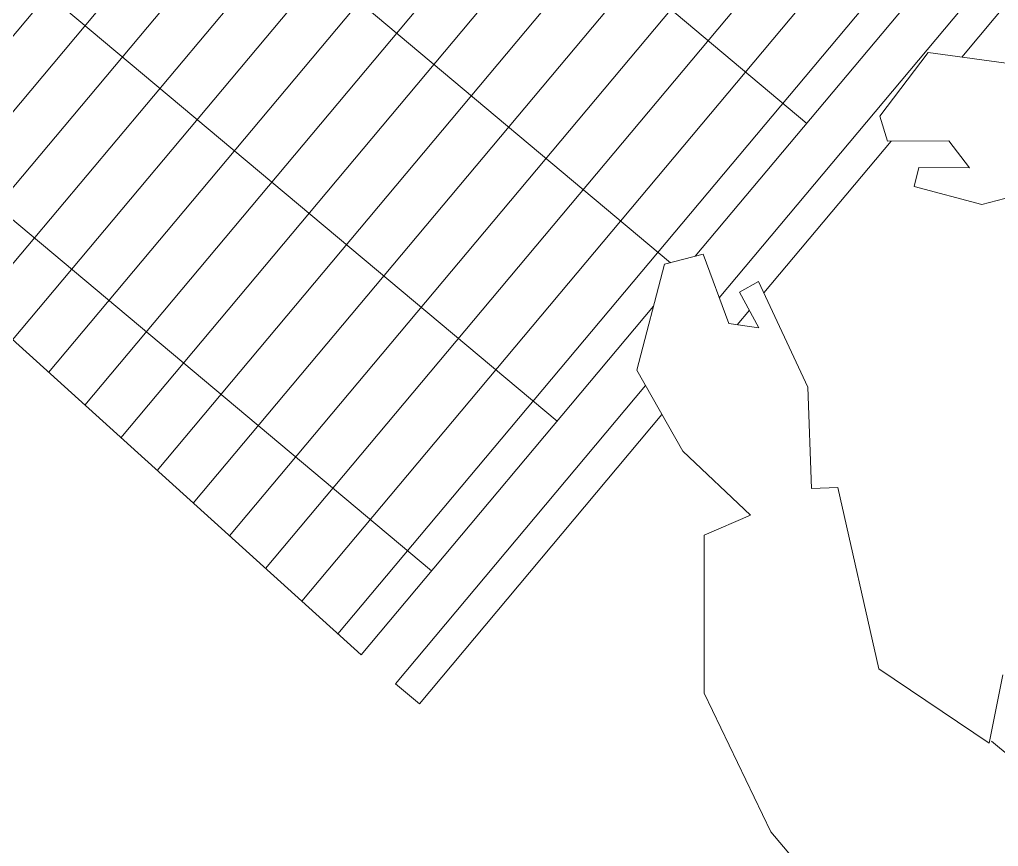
# Model space of a CAD drawing. Header units: metres. Extents: x 822482 to 822767, y 9662202 to 9662512.
# Drawn here: x 822643.72 to 822644.348, y 9662442.4 to 9662442.93 of the extents above; entities that cross this region are included whole.
import ezdxf

# ---------------------------------------------------------------- set-up
doc = ezdxf.new("R2010")
doc.units = ezdxf.units.M
doc.layers.add('ARQ_NE_MOBILIÁRIOS', color=251, linetype='Continuous', lineweight=0)

# ---------------------------------------------------------------- blocks, each defined once
blk = doc.blocks.new('20006_ARQ_1400_3PV$0$20006_ARQ_1400_3PV$0$CRF-PINHE-BASE-HIPERMERCADO-(2SUBSOLO)-LAY$0$A$C23750C89')
at = {"transparency": 33554687}
h = blk.add_hatch(dxfattribs=at)
h.set_pattern_fill('GRATE', color=256, angle=180, style=0)
h.set_pattern_definition([(180, (1420.650476010763, 675.9269155575728), (-3.827021247335479e-18, -0.03125), []), (270, (1420.650476010763, 675.9269155575728), (0.125, -2.296187470073177e-17), [])])
h.paths.add_polyline_path([(0.6999929257963231, 1.051190890180351), (0.4082191807045976, 1.051190890180351), (0.3831678373517207, 1.039329644591589), (0.3664826926274155, 1.051190890180123), (-7.074204404489137e-06, 1.051190890180351), (0.03847041885546787, -1.722416072880151e-06), (0.6615154327373602, -1.722416072880151e-06)])
for p, q in [((0.6180190040413436, 1.325420155500069), (0.644383308959732, 1.477034217952678)), ((0.44524128341709, 1.374784130331136), (0.4844752648814392, 1.3961774535112)), ((0.4844752648814392, 1.3961774535112), (0.4934916834963587, 1.311284988736361)), ((0.5773991138612473, 1.235642145606334), (0.6180190040413436, 1.325420155500069)), ((0.4934916834963587, 1.311284988736361), (0.4214124949721736, 1.216532170806431)), ((0.4998964522401366, 1.170409821859721), (0.5773991138612473, 1.235642145606334)), ((0.4214124949721736, 1.216532170806431), (0.4326879958734935, 1.203867111491945)), ((0.4326879958734935, 1.203867111491945), (0.384369501673973, 1.160291172328698)), ((0.2229594285263374, 1.170701661794055), (0.1845906411936085, 1.197605576622891)), ((0.467395724729613, 1.125260116414665), (0.4708805481723175, 1.185085537263149)), ((0.4708805481723175, 1.185085537263149), (0.4998964522401366, 1.170409821859721)), ((0.2420176407467807, 1.130000587281984), (0.2229594285263374, 1.170701661794055)), ((0.384369501673973, 1.160291172328698), (0.3528340998500425, 1.092695783957652)), ((0.205227034719428, 1.128257817459826), (0.2100296428388901, 1.149392825424911)), ((0.2100296428388901, 1.149392825424911), (0.2306580081676657, 1.124499596603073)), ((0.1391601335353698, 1.131147059187242), (0.170367050148343, 1.081623662946868)), ((0.2307501303639583, 1.098211176091354), (0.205227034719428, 1.128257817459826)), ((0.2306580081676657, 1.124499596603073), (0.2420176407467807, 1.130000587281984)), ((0.4466071242450198, 1.069366714908256), (0.467395724729613, 1.125260116414665)), ((0.3658560265730557, 1.087716169896794), (0.3753771355131903, 1.111820130294291)), ((0.3753771355131903, 1.111820130294291), (0.3857794329251192, 1.095312333394077)), ((0.1587883800593772, 1.099998277583836), (-7.074203494994435e-06, 1.099998277583836)), ((0.3562409457363174, 1.099998277583836), (0.2292320784208641, 1.099998277583836)), ((0.3828266109703691, 1.099998277583836), (0.3707074818266847, 1.099998277583836)), ((0.6999929257963231, 1.099998277583836), (0.4580000132355053, 1.099998277583836)), ((0.6999929257963231, 1.079998277583854), (0.6999929257963231, 1.099998277583836)), ((0.2214893881346143, 1.084150925087215), (0.2307501303639583, 1.098211176091354)), ((0.3528340998500425, 1.092695783957652), (0.3658560265730557, 1.087716169896794)), ((0.3857794329251192, 1.095312333394077), (0.3622791053121546, 1.054179164020297)), ((0.170367050148343, 1.081623662946868), (0.2214893881346143, 1.084150925087215)), ((0.3770301599151935, 1.079998277583854), (-7.074203494994435e-06, 1.079998277583854)), ((0.6999929257963231, 1.079998277583854), (0.4505613532419375, 1.079998277583854)), ((0.3831678373517207, 1.039329644591589), (0.4466071242450198, 1.069366714908256)), ((0.3664826926269598, 1.051190890180123), (-7.074203494994435e-06, 1.051190890180351)), ((0.3622791053121546, 1.054179164020297), (0.3831678373517207, 1.039329644591589)), ((0.6999929257963231, 1.051190890180351), (0.4082191807037816, 1.051190890180351)), ((0.6999929257963231, 1.051190890180351), (0.6615154327373602, -1.722416072880151e-06))]:
    blk.add_line(p, q, dxfattribs=at)
blk.add_lwpolyline([(0.482552628405756, 1.396614343318333), (0.4821000323217959, 1.483601969832307)], dxfattribs=at)
blk = doc.blocks.new('A$C8f1b9c42')
at = {"layer": 'ARQ_NE_MOBILIÁRIOS', "transparency": 33554687, "xscale": 0.9993197279411615, "yscale": 0.9993197279411615, "zscale": 0.9993197279411615, "rotation": 90}
blk.add_blockref('20006_ARQ_1400_3PV$0$20006_ARQ_1400_3PV$0$CRF-PINHE-BASE-HIPERMERCADO-(2SUBSOLO)-LAY$0$A$C23750C89', (372.3698707167059, -242.7140374751762), dxfattribs=at)

msp = doc.modelspace()

# ---------------------------------------------------------------- block references
at = {"ltscale": 10, "rotation": 140.0090103764572}
msp.add_blockref('A$C8f1b9c42', (822772.889044792, 9662018.469655523), dxfattribs=at)

doc.saveas('drawing.dxf')
